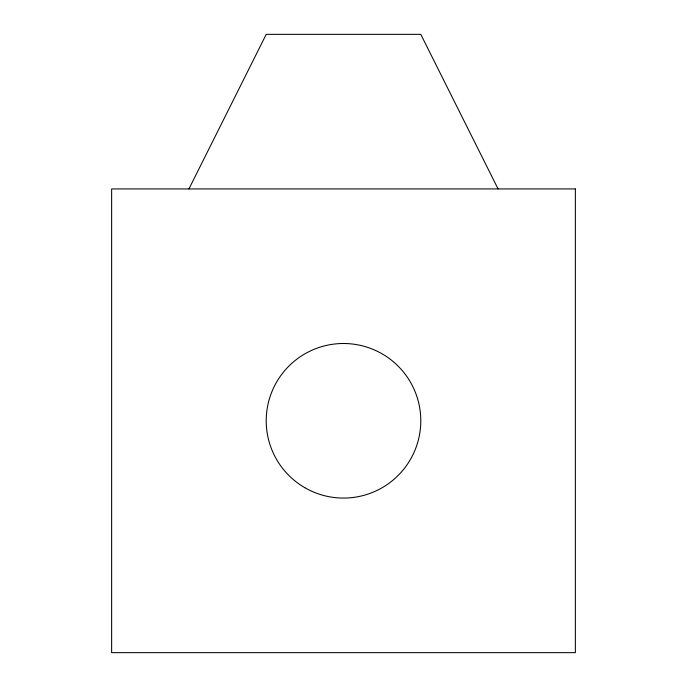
<?xml version="1.0" encoding="UTF-8"?>
<svg xmlns="http://www.w3.org/2000/svg" width="687" height="687" viewBox="0 0 687 687"><rect width="100%" height="100%" fill="white"/><g stroke="black" fill="none" stroke-linecap="round" stroke-linejoin="round"><path stroke-width="1.03" d="M188.925 188.925L266.212 34.35L420.788 34.35L498.075 188.925M575.362 188.925L111.638 188.925L111.638 652.65L575.362 652.65L575.362 188.925M304.856 487.718A77.287 77.287 0 0 0 420.788 420.788A77.287 77.287 0 0 0 304.856 353.857A77.287 77.287 0 0 0 304.856 487.718"/></g></svg>
